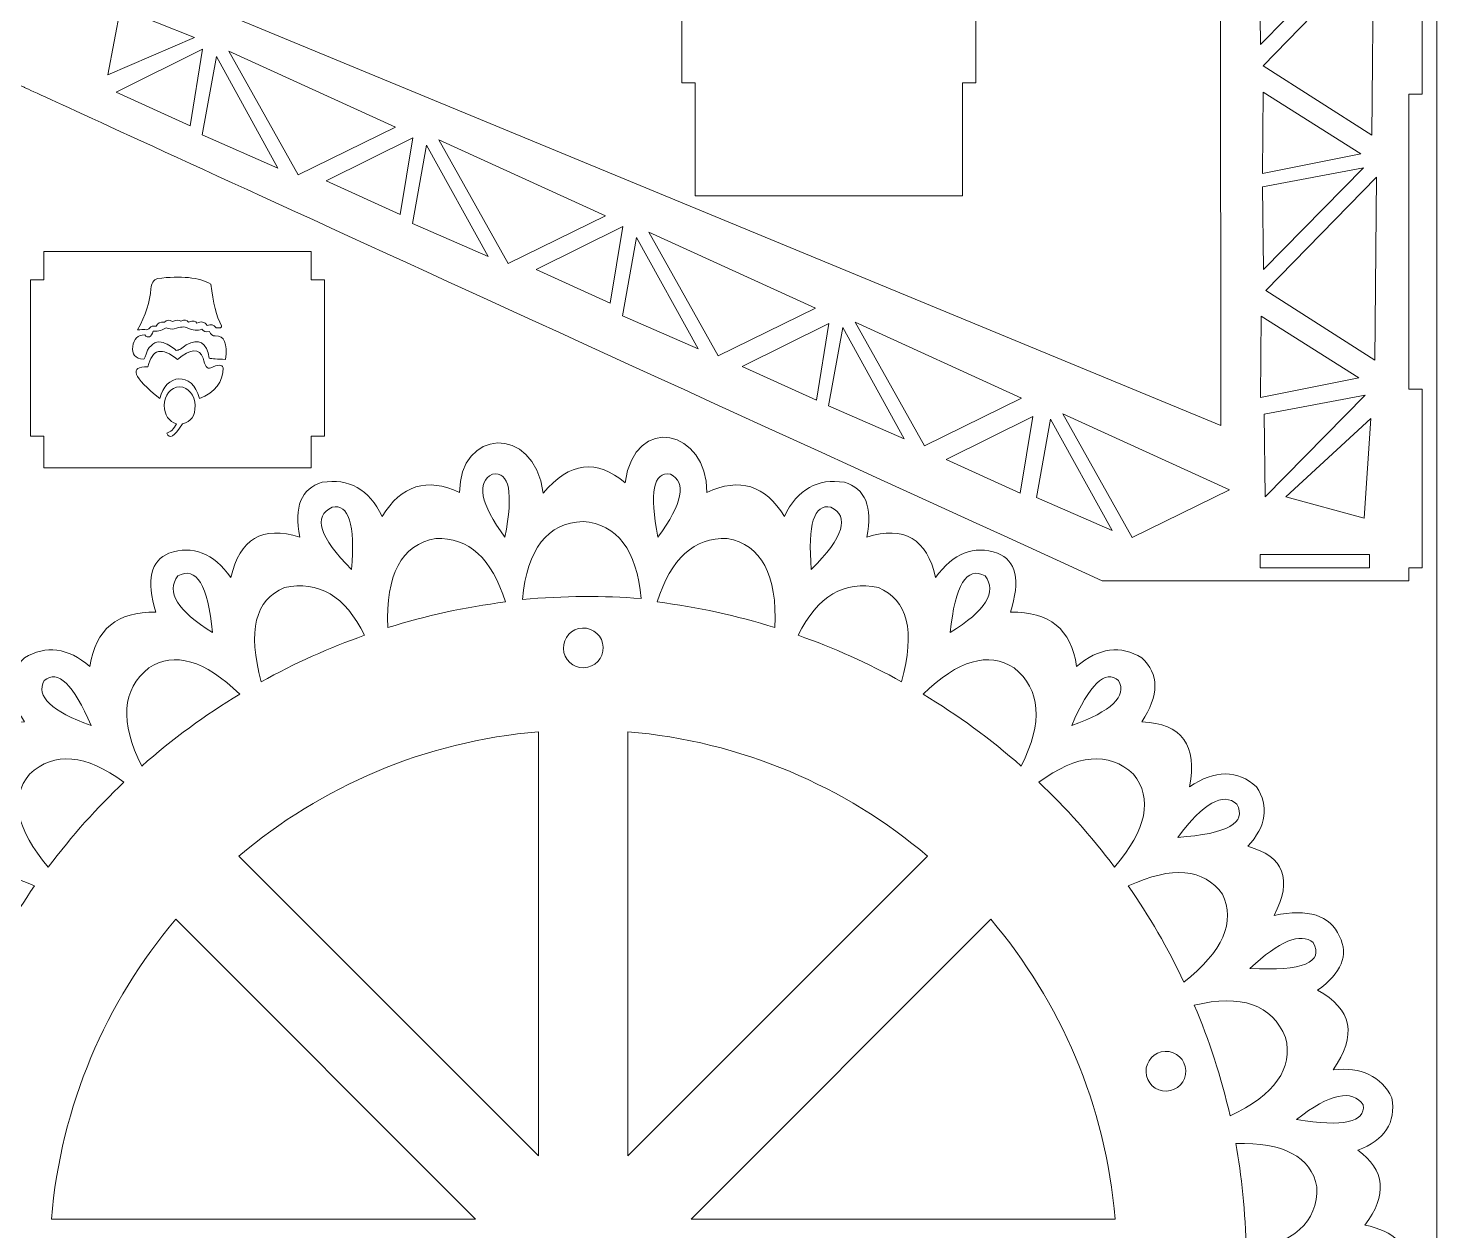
# Model space of a CAD drawing. Header units: centimetres. Extents: x -35 to 33, y -75 to 42.
# Drawn here: x 1.81 to 33.35, y -16.54 to 10.38 of the extents above; entities that cross this region are included whole.
import ezdxf

# ---------------------------------------------------------------- set-up
doc = ezdxf.new("R2010")
doc.units = ezdxf.units.CM
doc.header["$MEASUREMENT"] = 0
doc.layers.add('Capa 1', color=7, linetype='Continuous')

msp = doc.modelspace()

# ---------------------------------------------------------------- linework, layer by layer
at = {"layer": 'Capa 1', "color": 242, "lineweight": 20}
for points, knots in [([(-35.46958, 41.25672), (-35.46958, 41.25672), (33.34861, 41.25672), (33.34861, 41.25672), (33.34861, 41.25672), (33.34861, 41.25672), (33.34861, -36.66365), (33.34861, -36.66365), (33.34861, -36.66365), (33.34861, -36.66365), (-35.46958, -36.66365), (-35.46958, -36.66365), (-35.46958, -36.66365), (-35.46958, -36.66365), (-35.46958, 41.25672), (-35.46958, 41.25672)], [0, 0, 0, 0, 0.2, 0.2, 0.2, 0.2, 0.4, 0.4, 0.4, 0.4, 0.6, 0.6, 0.6, 0.6, 1, 1, 1, 1]), ([(0.38152, 10.93964), (0.42384, 11.75344), (0.78435, 12.26851), (1.51783, 12.68238), (1.51783, 12.68238), (1.51783, 12.68238), (9.50918, 16.33347), (25.85424, 23.80109), (25.85424, 23.80109), (26.98023, 23.7967), (28.10623, 23.7967), (29.23223, 23.80109), (29.23223, 23.80109), (30.39596, 23.7967), (31.55969, 23.7967), (32.72342, 23.80109), (32.72342, 23.80109), (32.72342, 23.80109), (32.72342, 23.51433), (32.72342, 23.51433), (32.72342, 23.51433), (32.72342, 23.51433), (33.0235, 23.51433), (33.0235, 23.51433), (33.0235, 23.51433), (33.0235, 23.51433), (33.0235, 19.51433), (33.0235, 19.51433), (33.0235, 19.51433), (33.0235, 19.51433), (32.72303, 19.51433), (32.72303, 19.51433), (32.72303, 19.51433), (32.72269, 17.36059), (32.72218, 15.14239), (32.72178, 12.90715), (32.72178, 12.90715), (32.72178, 12.90715), (33.02349, 12.90715), (33.02349, 12.90715), (33.02349, 12.90715), (33.02349, 11.57381), (33.02349, 10.24048), (33.02349, 8.90715), (33.02349, 8.90715), (33.02349, 8.90715), (32.7212, 8.90715), (32.7212, 8.90715), (32.7212, 8.90715), (32.72099, 6.67813), (32.72105, 4.46013), (32.7216, 2.29997), (32.7216, 2.29997), (32.7216, 2.29997), (33.0235, 2.29997), (33.0235, 2.29997), (33.0235, 2.29997), (33.0235, 2.29997), (33.0235, -1.70003), (33.0235, -1.70003), (33.0235, -1.70003), (33.0235, -1.70003), (32.72331, -1.70003), (32.72331, -1.70003), (32.72331, -1.70003), (32.72331, -1.70003), (32.72349, -1.98679), (32.72349, -1.98679), (32.72349, -1.98679), (30.42602, -1.98679), (28.15171, -1.98679), (25.85424, -1.98679), (25.85424, -1.98679), (9.88173, 5.31073), (1.72262, 9.05792), (1.72262, 9.05792), (1.72262, 9.05792), (0.746, 9.44176), (0.42356, 10.10531), (0.38152, 10.93964)], [0, 0, 0, 0, 0.04761905, 0.04761905, 0.04761905, 0.04761905, 0.0952381, 0.0952381, 0.0952381, 0.0952381, 0.14285714, 0.14285714, 0.14285714, 0.14285714, 0.19047619, 0.19047619, 0.19047619, 0.19047619, 0.23809524, 0.23809524, 0.23809524, 0.23809524, 0.28571429, 0.28571429, 0.28571429, 0.28571429, 0.33333333, 0.33333333, 0.33333333, 0.33333333, 0.38095238, 0.38095238, 0.38095238, 0.38095238, 0.42857143, 0.42857143, 0.42857143, 0.42857143, 0.47619048, 0.47619048, 0.47619048, 0.47619048, 0.52380952, 0.52380952, 0.52380952, 0.52380952, 0.57142857, 0.57142857, 0.57142857, 0.57142857, 0.61904762, 0.61904762, 0.61904762, 0.61904762, 0.66666667, 0.66666667, 0.66666667, 0.66666667, 0.71428571, 0.71428571, 0.71428571, 0.71428571, 0.76190476, 0.76190476, 0.76190476, 0.76190476, 0.80952381, 0.80952381, 0.80952381, 0.80952381, 0.85714286, 0.85714286, 0.85714286, 0.85714286, 0.9047619, 0.9047619, 0.9047619, 0.9047619, 1, 1, 1, 1]), ([(28.50682, 11.03901), (28.50682, 11.03901), (28.51342, 1.49081), (28.51342, 1.49081), (28.51342, 1.49081), (28.51342, 1.49081), (6.21567, 10.70106), (6.21567, 10.70106), (6.21567, 10.70106), (6.21567, 10.70106), (6.21567, 10.99836), (6.21567, 10.99836), (6.21567, 10.99836), (6.21567, 10.99836), (6.21567, 11.07975), (6.21567, 11.07975), (6.21567, 11.07975), (6.21567, 11.07975), (6.21567, 11.37607), (6.21567, 11.37607), (6.21567, 11.37607), (6.21567, 11.37607), (28.51342, 20.56276), (28.51342, 20.56276), (28.51342, 20.56276), (28.51342, 20.56276), (28.50682, 11.03901), (28.50682, 11.03901)], [0, 0, 0, 0, 0.125, 0.125, 0.125, 0.125, 0.25, 0.25, 0.25, 0.25, 0.375, 0.375, 0.375, 0.375, 0.5, 0.5, 0.5, 0.5, 0.625, 0.625, 0.625, 0.625, 0.75, 0.75, 0.75, 0.75, 1, 1, 1, 1]), ([(16.74251, 9.15715), (16.74251, 9.15715), (16.48593, 9.15715), (16.48593, 9.15715), (16.48593, 9.15715), (16.48593, 9.15715), (16.44251, 9.15715), (16.44251, 9.15715), (16.44251, 9.15715), (16.44251, 9.15715), (16.44251, 12.65715), (16.44251, 12.65715), (16.44251, 12.65715), (16.44251, 12.65715), (16.48593, 12.65715), (16.48593, 12.65715), (16.48593, 12.65715), (16.48593, 12.65715), (16.74251, 12.65715), (16.74251, 12.65715), (16.74251, 12.65715), (16.74251, 12.65715), (16.74251, 15.18216), (16.74251, 15.18216), (16.74251, 15.18216), (16.74251, 15.18216), (22.72935, 15.18216), (22.72935, 15.18216), (22.72935, 15.18216), (22.72935, 15.18216), (22.72935, 12.65715), (22.72935, 12.65715), (22.72935, 12.65715), (22.72935, 12.65715), (22.98593, 12.65715), (22.98593, 12.65715), (22.98593, 12.65715), (22.98593, 12.65715), (23.02935, 12.65715), (23.02935, 12.65715), (23.02935, 12.65715), (23.02935, 12.65715), (23.02935, 9.15715), (23.02935, 9.15715), (23.02935, 9.15715), (23.02935, 9.15715), (22.98593, 9.15715), (22.98593, 9.15715), (22.98593, 9.15715), (22.98593, 9.15715), (22.72935, 9.15715), (22.72935, 9.15715), (22.72935, 9.15715), (22.72935, 9.15715), (22.72935, 6.63215), (22.72935, 6.63215), (22.72935, 6.63215), (22.72935, 6.63215), (16.74251, 6.63215), (16.74251, 6.63215), (16.74251, 6.63215), (16.74251, 6.63215), (16.74251, 9.15715), (16.74251, 9.15715)], [0, 0, 0, 0, 0.05882353, 0.05882353, 0.05882353, 0.05882353, 0.11764706, 0.11764706, 0.11764706, 0.11764706, 0.17647059, 0.17647059, 0.17647059, 0.17647059, 0.23529412, 0.23529412, 0.23529412, 0.23529412, 0.29411765, 0.29411765, 0.29411765, 0.29411765, 0.35294118, 0.35294118, 0.35294118, 0.35294118, 0.41176471, 0.41176471, 0.41176471, 0.41176471, 0.47058824, 0.47058824, 0.47058824, 0.47058824, 0.52941176, 0.52941176, 0.52941176, 0.52941176, 0.58823529, 0.58823529, 0.58823529, 0.58823529, 0.64705882, 0.64705882, 0.64705882, 0.64705882, 0.70588235, 0.70588235, 0.70588235, 0.70588235, 0.76470588, 0.76470588, 0.76470588, 0.76470588, 0.82352941, 0.82352941, 0.82352941, 0.82352941, 0.88235294, 0.88235294, 0.88235294, 0.88235294, 1, 1, 1, 1]), ([(29.37611, 11.86486), (29.37611, 11.86486), (31.64084, 12.28907), (31.64084, 12.28907), (31.64084, 12.28907), (31.64084, 12.28907), (29.40062, 10.01574), (29.40062, 10.01574), (29.40062, 10.01574), (29.40062, 10.01574), (29.37611, 11.86486), (29.37611, 11.86486)], [0, 0, 0, 0, 0.25, 0.25, 0.25, 0.25, 0.5, 0.5, 0.5, 0.5, 1, 1, 1, 1]), ([(29.45719, 9.54203), (29.45719, 9.54203), (31.92828, 12.08447), (31.92828, 12.08447), (31.92828, 12.08447), (31.92828, 12.08447), (31.89717, 7.98532), (31.89717, 7.98532), (31.89717, 7.98532), (31.89717, 7.98532), (29.45719, 9.54203), (29.45719, 9.54203)], [0, 0, 0, 0, 0.25, 0.25, 0.25, 0.25, 0.5, 0.5, 0.5, 0.5, 1, 1, 1, 1]), ([(3.87898, 10.82845), (3.87898, 10.82845), (3.59736, 9.33585), (3.59736, 9.33585), (3.59736, 9.33585), (3.59736, 9.33585), (5.53666, 10.17388), (5.53666, 10.17388), (5.53666, 10.17388), (5.53666, 10.17388), (3.87898, 10.82845), (3.87898, 10.82845)], [0, 0, 0, 0, 0.25, 0.25, 0.25, 0.25, 0.5, 0.5, 0.5, 0.5, 1, 1, 1, 1]), ([(5.43695, 8.19811), (5.43695, 8.19811), (5.71857, 9.91335), (5.71857, 9.91335), (5.71857, 9.91335), (5.71857, 9.91335), (3.77927, 8.95032), (3.77927, 8.95032), (3.77927, 8.95032), (3.77927, 8.95032), (5.43695, 8.19811), (5.43695, 8.19811)], [0, 0, 0, 0, 0.25, 0.25, 0.25, 0.25, 0.5, 0.5, 0.5, 0.5, 1, 1, 1, 1]), ([(7.85469, 7.09757), (7.85469, 7.09757), (6.30255, 9.86481), (6.30255, 9.86481), (6.30255, 9.86481), (6.30255, 9.86481), (10.0329, 8.16525), (10.0329, 8.16525), (10.0329, 8.16525), (10.0329, 8.16525), (7.85469, 7.09757), (7.85469, 7.09757)], [0, 0, 0, 0, 0.25, 0.25, 0.25, 0.25, 0.5, 0.5, 0.5, 0.5, 1, 1, 1, 1]), ([(5.71018, 7.99168), (5.71018, 7.99168), (6.02659, 9.74772), (6.02659, 9.74772), (6.02659, 9.74772), (6.02659, 9.74772), (7.4049, 7.25194), (7.4049, 7.25194), (7.4049, 7.25194), (7.4049, 7.25194), (5.71018, 7.99168), (5.71018, 7.99168)], [0, 0, 0, 0, 0.25, 0.25, 0.25, 0.25, 0.5, 0.5, 0.5, 0.5, 1, 1, 1, 1]), ([(29.44717, 7.13184), (29.44717, 7.13184), (31.64459, 7.57126), (31.64459, 7.57126), (31.64459, 7.57126), (31.64459, 7.57126), (29.45738, 8.95217), (29.45738, 8.95217), (29.45738, 8.95217), (29.45738, 8.95217), (29.44717, 7.13184), (29.44717, 7.13184)], [0, 0, 0, 0, 0.25, 0.25, 0.25, 0.25, 0.5, 0.5, 0.5, 0.5, 1, 1, 1, 1]), ([(10.1406, 6.21406), (10.1406, 6.21406), (10.42222, 7.9293), (10.42222, 7.9293), (10.42222, 7.9293), (10.42222, 7.9293), (8.48292, 6.96627), (8.48292, 6.96627), (8.48292, 6.96627), (8.48292, 6.96627), (10.1406, 6.21406), (10.1406, 6.21406)], [0, 0, 0, 0, 0.25, 0.25, 0.25, 0.25, 0.5, 0.5, 0.5, 0.5, 1, 1, 1, 1]), ([(10.41383, 6.00763), (10.41383, 6.00763), (10.73024, 7.76367), (10.73024, 7.76367), (10.73024, 7.76367), (10.73024, 7.76367), (12.10855, 5.26789), (12.10855, 5.26789), (12.10855, 5.26789), (12.10855, 5.26789), (10.41383, 6.00763), (10.41383, 6.00763)], [0, 0, 0, 0, 0.25, 0.25, 0.25, 0.25, 0.5, 0.5, 0.5, 0.5, 1, 1, 1, 1]), ([(12.55834, 5.11352), (12.55834, 5.11352), (11.0062, 7.88076), (11.0062, 7.88076), (11.0062, 7.88076), (11.0062, 7.88076), (14.73655, 6.1812), (14.73655, 6.1812), (14.73655, 6.1812), (14.73655, 6.1812), (12.55834, 5.11352), (12.55834, 5.11352)], [0, 0, 0, 0, 0.25, 0.25, 0.25, 0.25, 0.5, 0.5, 0.5, 0.5, 1, 1, 1, 1]), ([(29.44257, 6.8308), (29.44257, 6.8308), (31.7073, 7.25502), (31.7073, 7.25502), (31.7073, 7.25502), (31.7073, 7.25502), (29.46707, 4.98168), (29.46707, 4.98168), (29.46707, 4.98168), (29.46707, 4.98168), (29.44257, 6.8308), (29.44257, 6.8308)], [0, 0, 0, 0, 0.25, 0.25, 0.25, 0.25, 0.5, 0.5, 0.5, 0.5, 1, 1, 1, 1]), ([(29.52365, 4.50797), (29.52365, 4.50797), (31.99474, 7.05041), (31.99474, 7.05041), (31.99474, 7.05041), (31.99474, 7.05041), (31.96362, 2.95126), (31.96362, 2.95126), (31.96362, 2.95126), (31.96362, 2.95126), (29.52365, 4.50797), (29.52365, 4.50797)], [0, 0, 0, 0, 0.25, 0.25, 0.25, 0.25, 0.5, 0.5, 0.5, 0.5, 1, 1, 1, 1]), ([(14.84425, 4.23001), (14.84425, 4.23001), (15.12587, 5.94525), (15.12587, 5.94525), (15.12587, 5.94525), (15.12587, 5.94525), (13.18657, 4.98222), (13.18657, 4.98222), (13.18657, 4.98222), (13.18657, 4.98222), (14.84425, 4.23001), (14.84425, 4.23001)], [0, 0, 0, 0, 0.25, 0.25, 0.25, 0.25, 0.5, 0.5, 0.5, 0.5, 1, 1, 1, 1]), ([(15.11748, 3.94358), (15.11748, 3.94358), (15.43389, 5.69962), (15.43389, 5.69962), (15.43389, 5.69962), (15.43389, 5.69962), (16.8122, 3.20384), (16.8122, 3.20384), (16.8122, 3.20384), (16.8122, 3.20384), (15.11748, 3.94358), (15.11748, 3.94358)], [0, 0, 0, 0, 0.25, 0.25, 0.25, 0.25, 0.5, 0.5, 0.5, 0.5, 1, 1, 1, 1]), ([(17.26199, 3.04947), (17.26199, 3.04947), (15.70985, 5.81671), (15.70985, 5.81671), (15.70985, 5.81671), (15.70985, 5.81671), (19.4402, 4.11715), (19.4402, 4.11715), (19.4402, 4.11715), (19.4402, 4.11715), (17.26199, 3.04947), (17.26199, 3.04947)], [0, 0, 0, 0, 0.25, 0.25, 0.25, 0.25, 0.5, 0.5, 0.5, 0.5, 1, 1, 1, 1]), ([(8.14907, 4.75179), (8.14907, 4.75179), (8.40565, 4.75179), (8.40565, 4.75179), (8.40565, 4.75179), (8.40565, 4.75179), (8.44907, 4.75179), (8.44907, 4.75179), (8.44907, 4.75179), (8.44907, 4.75179), (8.44907, 1.25179), (8.44907, 1.25179), (8.44907, 1.25179), (8.44907, 1.25179), (8.40565, 1.25179), (8.40565, 1.25179), (8.40565, 1.25179), (8.40565, 1.25179), (8.14907, 1.25179), (8.14907, 1.25179), (8.14907, 1.25179), (8.14907, 1.25179), (8.14907, 0.54296), (8.14907, 0.54296), (8.14907, 0.54296), (8.14907, 0.54296), (2.16223, 0.54296), (2.16223, 0.54296), (2.16223, 0.54296), (2.16223, 0.54296), (2.16223, 1.25179), (2.16223, 1.25179), (2.16223, 1.25179), (2.16223, 1.25179), (1.90565, 1.25179), (1.90565, 1.25179), (1.90565, 1.25179), (1.90565, 1.25179), (1.86223, 1.25179), (1.86223, 1.25179), (1.86223, 1.25179), (1.86223, 1.25179), (1.86223, 4.75179), (1.86223, 4.75179), (1.86223, 4.75179), (1.86223, 4.75179), (1.90565, 4.75179), (1.90565, 4.75179), (1.90565, 4.75179), (1.90565, 4.75179), (2.16223, 4.75179), (2.16223, 4.75179), (2.16223, 4.75179), (2.16223, 4.75179), (2.16223, 5.38484), (2.16223, 5.38484), (2.16223, 5.38484), (2.16223, 5.38484), (8.14907, 5.38484), (8.14907, 5.38484), (8.14907, 5.38484), (8.14907, 5.38484), (8.14907, 4.75179), (8.14907, 4.75179)], [0, 0, 0, 0, 0.05882353, 0.05882353, 0.05882353, 0.05882353, 0.11764706, 0.11764706, 0.11764706, 0.11764706, 0.17647059, 0.17647059, 0.17647059, 0.17647059, 0.23529412, 0.23529412, 0.23529412, 0.23529412, 0.29411765, 0.29411765, 0.29411765, 0.29411765, 0.35294118, 0.35294118, 0.35294118, 0.35294118, 0.41176471, 0.41176471, 0.41176471, 0.41176471, 0.47058824, 0.47058824, 0.47058824, 0.47058824, 0.52941176, 0.52941176, 0.52941176, 0.52941176, 0.58823529, 0.58823529, 0.58823529, 0.58823529, 0.64705882, 0.64705882, 0.64705882, 0.64705882, 0.70588235, 0.70588235, 0.70588235, 0.70588235, 0.76470588, 0.76470588, 0.76470588, 0.76470588, 0.82352941, 0.82352941, 0.82352941, 0.82352941, 0.88235294, 0.88235294, 0.88235294, 0.88235294, 1, 1, 1, 1]), ([(6.02263, 3.67493), (6.10841, 3.66291), (6.14825, 3.67862), (6.14214, 3.72206), (6.14214, 3.72206), (6.02545, 3.92649), (5.94626, 4.23738), (5.90454, 4.65472), (5.90454, 4.65472), (5.63609, 4.80513), (5.23631, 4.84592), (4.70521, 4.77709), (4.70521, 4.77709), (4.6176, 4.74607), (4.56952, 4.67), (4.56094, 4.54889), (4.56094, 4.54889), (4.54025, 4.26203), (4.44031, 3.95445), (4.26111, 3.62615), (4.26111, 3.62615), (4.3308, 3.63519), (4.38454, 3.6385), (4.42235, 3.63607), (4.42235, 3.63607), (4.46437, 3.62604), (4.5042, 3.64064), (4.54186, 3.67989), (4.54186, 3.67989), (4.56016, 3.70802), (4.60589, 3.71959), (4.67905, 3.71462), (4.67905, 3.71462), (4.70765, 3.78463), (4.76893, 3.81384), (4.8629, 3.80226), (4.8629, 3.80226), (4.91171, 3.85039), (4.97112, 3.8559), (5.0411, 3.8188), (5.0411, 3.8188), (5.13967, 3.85096), (5.20189, 3.85317), (5.22777, 3.82542), (5.22777, 3.82542), (5.31241, 3.85922), (5.37088, 3.85095), (5.40315, 3.80061), (5.40315, 3.80061), (5.50662, 3.83774), (5.5679, 3.82948), (5.58702, 3.77581), (5.58702, 3.77581), (5.68327, 3.83146), (5.76153, 3.81437), (5.82179, 3.72454), (5.82179, 3.72454), (5.90038, 3.76132), (5.96733, 3.74479), (6.02263, 3.67493)], [0, 0, 0, 0, 0.0625, 0.0625, 0.0625, 0.0625, 0.125, 0.125, 0.125, 0.125, 0.1875, 0.1875, 0.1875, 0.1875, 0.25, 0.25, 0.25, 0.25, 0.3125, 0.3125, 0.3125, 0.3125, 0.375, 0.375, 0.375, 0.375, 0.4375, 0.4375, 0.4375, 0.4375, 0.5, 0.5, 0.5, 0.5, 0.5625, 0.5625, 0.5625, 0.5625, 0.625, 0.625, 0.625, 0.625, 0.6875, 0.6875, 0.6875, 0.6875, 0.75, 0.75, 0.75, 0.75, 0.8125, 0.8125, 0.8125, 0.8125, 0.875, 0.875, 0.875, 0.875, 1, 1, 1, 1]), ([(21.87564, 1.03542), (21.87564, 1.03542), (20.3235, 3.80266), (20.3235, 3.80266), (20.3235, 3.80266), (20.3235, 3.80266), (24.05385, 2.1031), (24.05385, 2.1031), (24.05385, 2.1031), (24.05385, 2.1031), (21.87564, 1.03542), (21.87564, 1.03542)], [0, 0, 0, 0, 0.25, 0.25, 0.25, 0.25, 0.5, 0.5, 0.5, 0.5, 1, 1, 1, 1]), ([(29.40334, 2.11503), (29.40334, 2.11503), (31.60076, 2.55446), (31.60076, 2.55446), (31.60076, 2.55446), (31.60076, 2.55446), (29.41354, 3.93536), (29.41354, 3.93536), (29.41354, 3.93536), (29.41354, 3.93536), (29.40334, 2.11503), (29.40334, 2.11503)], [0, 0, 0, 0, 0.25, 0.25, 0.25, 0.25, 0.5, 0.5, 0.5, 0.5, 1, 1, 1, 1]), ([(5.8628, 2.99367), (5.92479, 2.98228), (6.0469, 2.97345), (6.22913, 2.96717), (6.22913, 2.96717), (6.27995, 3.32593), (6.20406, 3.50232), (6.00143, 3.49635), (6.00143, 3.49635), (5.94591, 3.48851), (5.9016, 3.51993), (5.86848, 3.59061), (5.86848, 3.59061), (5.78628, 3.57455), (5.7297, 3.59219), (5.69876, 3.64352), (5.69876, 3.64352), (5.6091, 3.60328), (5.50067, 3.61431), (5.37347, 3.6766), (5.37347, 3.6766), (5.31989, 3.70438), (5.22136, 3.69721), (5.07787, 3.6551), (5.07787, 3.6551), (5.0164, 3.6389), (4.95888, 3.64607), (4.90532, 3.6766), (4.90532, 3.6766), (4.82741, 3.62433), (4.72982, 3.59787), (4.61256, 3.59722), (4.61256, 3.59722), (4.56146, 3.46234), (4.49782, 3.43533), (4.42163, 3.5162), (4.42163, 3.5162), (4.26545, 3.51856), (4.17588, 3.43146), (4.15291, 3.25492), (4.15291, 3.25492), (4.12817, 3.08402), (4.20738, 2.98921), (4.39051, 2.97049), (4.39051, 2.97049), (4.41296, 2.97106), (4.44454, 3.03996), (4.48528, 3.1772), (4.48528, 3.1772), (4.58455, 3.3324), (4.70193, 3.38808), (4.83744, 3.34422), (4.83744, 3.34422), (4.95407, 3.29893), (5.05025, 3.24106), (5.12595, 3.17059), (5.12595, 3.17059), (5.17842, 3.16963), (5.25196, 3.20987), (5.34658, 3.29131), (5.34658, 3.29131), (5.64052, 3.45108), (5.81259, 3.35186), (5.8628, 2.99367)], [0, 0, 0, 0, 0.05882353, 0.05882353, 0.05882353, 0.05882353, 0.11764706, 0.11764706, 0.11764706, 0.11764706, 0.17647059, 0.17647059, 0.17647059, 0.17647059, 0.23529412, 0.23529412, 0.23529412, 0.23529412, 0.29411765, 0.29411765, 0.29411765, 0.29411765, 0.35294118, 0.35294118, 0.35294118, 0.35294118, 0.41176471, 0.41176471, 0.41176471, 0.41176471, 0.47058824, 0.47058824, 0.47058824, 0.47058824, 0.52941176, 0.52941176, 0.52941176, 0.52941176, 0.58823529, 0.58823529, 0.58823529, 0.58823529, 0.64705882, 0.64705882, 0.64705882, 0.64705882, 0.70588235, 0.70588235, 0.70588235, 0.70588235, 0.76470588, 0.76470588, 0.76470588, 0.76470588, 0.82352941, 0.82352941, 0.82352941, 0.82352941, 0.88235294, 0.88235294, 0.88235294, 0.88235294, 1, 1, 1, 1]), ([(19.4579, 2.05596), (19.4579, 2.05596), (19.73952, 3.7712), (19.73952, 3.7712), (19.73952, 3.7712), (19.73952, 3.7712), (17.80022, 2.80817), (17.80022, 2.80817), (17.80022, 2.80817), (17.80022, 2.80817), (19.4579, 2.05596), (19.4579, 2.05596)], [0, 0, 0, 0, 0.25, 0.25, 0.25, 0.25, 0.5, 0.5, 0.5, 0.5, 1, 1, 1, 1]), ([(19.73113, 1.92953), (19.73113, 1.92953), (20.04754, 3.68557), (20.04754, 3.68557), (20.04754, 3.68557), (20.04754, 3.68557), (21.42585, 1.18979), (21.42585, 1.18979), (21.42585, 1.18979), (21.42585, 1.18979), (19.73113, 1.92953), (19.73113, 1.92953)], [0, 0, 0, 0, 0.25, 0.25, 0.25, 0.25, 0.5, 0.5, 0.5, 0.5, 1, 1, 1, 1]), ([(5.64783, 2.09242), (5.99678, 2.22855), (6.1731, 2.45786), (6.17678, 2.78034), (6.17678, 2.78034), (6.15727, 2.85738), (6.0644, 2.85572), (5.89816, 2.77538), (5.89816, 2.77538), (5.82289, 2.74763), (5.76727, 2.81984), (5.73127, 2.99201), (5.73127, 2.99201), (5.6433, 3.2266), (5.45142, 3.21723), (5.15565, 2.9639), (5.15565, 2.9639), (4.80625, 3.25474), (4.58562, 3.20072), (4.49375, 2.80184), (4.49375, 2.80184), (4.06488, 2.81253), (4.1535, 2.57495), (4.75962, 2.08909), (4.75962, 2.08909), (4.87323, 2.64463), (5.49116, 2.71481), (5.64783, 2.09242)], [0, 0, 0, 0, 0.125, 0.125, 0.125, 0.125, 0.25, 0.25, 0.25, 0.25, 0.375, 0.375, 0.375, 0.375, 0.5, 0.5, 0.5, 0.5, 0.625, 0.625, 0.625, 0.625, 0.75, 0.75, 0.75, 0.75, 1, 1, 1, 1]), ([(5.13258, 1.52552), (4.97459, 1.56467), (4.8558, 1.73289), (4.8558, 1.93447), (4.8558, 1.93447), (4.8558, 2.16507), (5.01126, 2.35202), (5.20301, 2.35202), (5.20301, 2.35202), (5.39477, 2.35202), (5.55023, 2.16507), (5.55023, 1.93447), (5.55023, 1.93447), (5.55267, 1.70486), (5.45827, 1.56804), (5.26702, 1.524), (5.26702, 1.524), (5.08684, 1.23625), (4.96909, 1.16774), (4.91378, 1.31849), (4.91378, 1.31849), (4.99904, 1.34123), (5.07196, 1.41024), (5.13255, 1.52552)], [0, 0, 0, 0, 0.14285714, 0.14285714, 0.14285714, 0.14285714, 0.28571429, 0.28571429, 0.28571429, 0.28571429, 0.42857143, 0.42857143, 0.42857143, 0.42857143, 0.57142857, 0.57142857, 0.57142857, 0.57142857, 0.71428571, 0.71428571, 0.71428571, 0.71428571, 1, 1, 1, 1]), ([(29.48271, 1.74394), (29.48271, 1.74394), (31.74744, 2.16816), (31.74744, 2.16816), (31.74744, 2.16816), (31.74744, 2.16816), (29.50721, -0.10517), (29.50721, -0.10517), (29.50721, -0.10517), (29.50721, -0.10517), (29.48271, 1.74394), (29.48271, 1.74394)], [0, 0, 0, 0, 0.25, 0.25, 0.25, 0.25, 0.5, 0.5, 0.5, 0.5, 1, 1, 1, 1]), ([(24.02155, -0.02809), (24.02155, -0.02809), (24.30317, 1.68715), (24.30317, 1.68715), (24.30317, 1.68715), (24.30317, 1.68715), (22.36387, 0.72412), (22.36387, 0.72412), (22.36387, 0.72412), (22.36387, 0.72412), (24.02155, -0.02809), (24.02155, -0.02809)], [0, 0, 0, 0, 0.25, 0.25, 0.25, 0.25, 0.5, 0.5, 0.5, 0.5, 1, 1, 1, 1]), ([(24.38478, -0.12452), (24.38478, -0.12452), (24.70119, 1.63152), (24.70119, 1.63152), (24.70119, 1.63152), (24.70119, 1.63152), (26.0795, -0.86426), (26.0795, -0.86426), (26.0795, -0.86426), (26.0795, -0.86426), (24.38478, -0.12452), (24.38478, -0.12452)], [0, 0, 0, 0, 0.25, 0.25, 0.25, 0.25, 0.5, 0.5, 0.5, 0.5, 1, 1, 1, 1]), ([(26.52929, -1.01863), (26.52929, -1.01863), (24.97715, 1.74861), (24.97715, 1.74861), (24.97715, 1.74861), (24.97715, 1.74861), (28.7075, 0.04905), (28.7075, 0.04905), (28.7075, 0.04905), (28.7075, 0.04905), (26.52929, -1.01863), (26.52929, -1.01863)], [0, 0, 0, 0, 0.25, 0.25, 0.25, 0.25, 0.5, 0.5, 0.5, 0.5, 1, 1, 1, 1]), ([(31.72511, -0.58875), (31.72511, -0.58875), (31.86939, 1.64753), (31.86939, 1.64753), (31.86939, 1.64753), (31.86939, 1.64753), (29.96945, -0.10776), (29.96945, -0.10776), (29.96945, -0.10776), (29.96945, -0.10776), (31.72511, -0.58875), (31.72511, -0.58875)], [0, 0, 0, 0, 0.25, 0.25, 0.25, 0.25, 0.5, 0.5, 0.5, 0.5, 1, 1, 1, 1]), ([(29.39005, -1.70003), (29.39005, -1.70003), (29.39005, -1.40003), (29.39005, -1.40003), (29.39005, -1.40003), (29.39005, -1.40003), (31.84005, -1.40003), (31.84005, -1.40003), (31.84005, -1.40003), (31.84005, -1.40003), (31.84005, -1.70003), (31.84005, -1.70003), (31.84005, -1.70003), (31.84005, -1.70003), (29.39005, -1.70003), (29.39005, -1.70003)], [0, 0, 0, 0, 0.2, 0.2, 0.2, 0.2, 0.4, 0.4, 0.4, 0.4, 0.6, 0.6, 0.6, 0.6, 1, 1, 1, 1])]:
    msp.add_open_spline(points, degree=3, knots=knots, dxfattribs=at)
at = {"layer": 'Capa 1', "color": 142, "lineweight": 20}
for points, knots in [([(20.08452, 0.21612), (20.55506, 0.07821), (20.72196, -0.33024), (20.58517, -1.0092), (20.58517, -1.0092), (21.42522, -0.75043), (21.93912, -1.05147), (22.12687, -1.91231), (22.12687, -1.91231), (22.52185, -1.36435), (22.98452, -1.18372), (23.51485, -1.37046), (23.51485, -1.37046), (23.92923, -1.53435), (24.02672, -1.97533), (23.80733, -2.6934), (23.80733, -2.6934), (24.67173, -2.67), (25.16413, -3.07355), (25.28451, -3.90409), (25.28451, -3.90409), (25.78263, -3.4845), (26.27005, -3.42104), (26.74681, -3.71368), (26.74681, -3.71368), (27.13353, -4.07329), (27.13353, -4.55008), (26.74681, -5.144), (26.74681, -5.144), (27.63937, -5.18467), (27.99462, -5.66957), (27.8126, -6.59875), (27.8126, -6.59875), (28.38652, -6.21352), (28.88611, -6.21352), (29.31142, -6.59875), (29.31142, -6.59875), (29.59964, -7.03317), (29.5346, -7.47741), (29.11628, -7.93148), (29.11628, -7.93148), (29.93023, -8.15637), (30.12686, -8.67219), (29.70615, -9.47898), (29.70615, -9.47898), (30.47038, -9.31826), (30.95784, -9.47448), (31.16849, -9.94762), (31.16849, -9.94762), (31.38089, -10.36669), (31.21731, -10.76861), (30.67774, -11.15338), (30.67774, -11.15338), (31.45399, -11.57222), (31.56965, -12.16614), (31.02472, -12.9352), (31.02472, -12.9352), (31.65819, -12.8647), (32.09772, -13.07299), (32.34331, -13.56005), (32.34331, -13.56005), (32.43564, -14.12025), (32.18116, -14.51077), (31.57994, -14.73166), (31.57994, -14.73166), (32.19276, -15.17692), (32.24563, -15.73668), (31.73858, -16.41095), (31.73858, -16.41095), (32.3913, -16.54362), (32.72508, -16.87232), (32.7399, -17.39704), (32.7399, -17.39704), (32.71212, -17.91995), (32.34531, -18.20635), (31.63944, -18.25624), (31.63944, -18.25624), (32.14649, -18.93049), (32.09361, -19.49026), (31.48079, -19.93553), (31.48079, -19.93553), (32.08203, -20.15641), (32.33649, -20.54693), (32.24416, -21.10713), (32.24416, -21.10713), (31.99857, -21.5942), (31.55906, -21.80248), (30.92557, -21.73199), (30.92557, -21.73199), (31.47051, -22.50105), (31.35485, -23.09498), (30.57859, -23.51381), (30.57859, -23.51381), (31.11817, -23.89857), (31.28175, -24.3005), (31.06935, -24.71958), (31.06935, -24.71958), (30.85869, -25.19271), (30.37123, -25.34892), (29.60699, -25.18822), (29.60699, -25.18822), (30.02771, -25.99499), (29.83109, -26.51082), (29.01714, -26.73571), (29.01714, -26.73571), (29.43544, -27.18977), (29.50048, -27.63402), (29.21226, -28.06844), (29.21226, -28.06844), (28.78696, -28.45367), (28.28737, -28.45367), (27.71345, -28.06844), (27.71345, -28.06844), (27.89548, -28.99761), (27.54023, -29.48252), (26.64766, -29.52318), (26.64766, -29.52318), (27.03438, -30.11712), (27.03438, -30.5939), (26.64766, -30.95351), (26.64766, -30.95351), (26.17091, -31.24615), (25.68348, -31.18269), (25.18536, -30.76311), (25.18536, -30.76311), (25.06498, -31.59364), (24.57258, -31.99718), (23.70818, -31.97379), (23.70818, -31.97379), (23.92758, -32.69186), (23.83009, -33.13284), (23.41571, -33.29672), (23.41571, -33.29672), (22.88538, -33.48347), (22.42271, -33.30284), (22.02771, -32.75487), (22.02771, -32.75487), (21.83997, -33.61571), (21.32608, -33.91675), (20.48603, -33.65798), (20.48603, -33.65798), (20.62281, -34.33694), (20.45592, -34.74538), (19.98536, -34.88331), (19.98536, -34.88331), (19.38832, -34.982), (18.94055, -34.72816), (18.64204, -34.12175), (18.64204, -34.12175), (18.21676, -34.81965), (17.63929, -34.99786), (16.90964, -34.65635), (16.90964, -34.65635), (16.9204, -36.05432), (15.65884, -36.11413), (15.11767, -34.99362), (15.11767, -34.99362), (14.49568, -35.51659), (14.02398, -35.33248), (13.44392, -34.64171), (13.44392, -34.64171), (13.22, -36.22109), (11.5594, -36.05432), (11.57016, -34.65635), (11.57016, -34.65635), (10.84051, -34.99786), (10.26304, -34.81965), (9.83776, -34.12175), (9.83776, -34.12175), (9.53925, -34.72816), (9.09148, -34.982), (8.49444, -34.88331), (8.49444, -34.88331), (8.02388, -34.74538), (7.85699, -34.33694), (7.99377, -33.65798), (7.99377, -33.65798), (7.15372, -33.91675), (6.63983, -33.61571), (6.45209, -32.75487), (6.45209, -32.75487), (6.05709, -33.30284), (5.59442, -33.48347), (5.06409, -33.29672), (5.06409, -33.29672), (4.64971, -33.13284), (4.55222, -32.69186), (4.77162, -31.97379), (4.77162, -31.97379), (3.90722, -31.99718), (3.41482, -31.59364), (3.29444, -30.76311), (3.29444, -30.76311), (2.79632, -31.18269), (2.30889, -31.24615), (1.83214, -30.95351), (1.83214, -30.95351), (1.44542, -30.5939), (1.44542, -30.11712), (1.83214, -29.52318), (1.83214, -29.52318), (0.93957, -29.48252), (0.58432, -28.99761), (0.76635, -28.06844), (0.76635, -28.06844), (0.19243, -28.45367), (-0.30716, -28.45367), (-0.73246, -28.06844), (-0.73246, -28.06844), (-1.02068, -27.63402), (-0.95564, -27.18977), (-0.53734, -26.73571), (-0.53734, -26.73571), (-1.35129, -26.51082), (-1.54791, -25.99499), (-1.12719, -25.18822), (-1.12719, -25.18822), (-1.89143, -25.34892), (-2.37889, -25.19271), (-2.58955, -24.71958), (-2.58955, -24.71958), (-2.80195, -24.3005), (-2.63837, -23.89857), (-2.09879, -23.51381), (-2.09879, -23.51381), (-2.87505, -23.09498), (-2.99071, -22.50105), (-2.44577, -21.73199), (-2.44577, -21.73199), (-3.07926, -21.80248), (-3.51877, -21.5942), (-3.76436, -21.10713), (-3.76436, -21.10713), (-3.85669, -20.54693), (-3.60223, -20.15641), (-3.00099, -19.93553), (-3.00099, -19.93553), (-3.61381, -19.49026), (-3.66669, -18.93049), (-3.15964, -18.25624), (-3.15964, -18.25624), (-3.86551, -18.20635), (-4.23232, -17.91995), (-4.2601, -17.39704), (-4.2601, -17.39704), (-4.24528, -16.87232), (-3.9115, -16.54362), (-3.25878, -16.41095), (-3.25878, -16.41095), (-3.76583, -15.73668), (-3.71296, -15.17692), (-3.10014, -14.73166), (-3.10014, -14.73166), (-3.70136, -14.51077), (-3.95584, -14.12025), (-3.86351, -13.56005), (-3.86351, -13.56005), (-3.61792, -13.07299), (-3.17839, -12.8647), (-2.54492, -12.9352), (-2.54492, -12.9352), (-3.08985, -12.16614), (-2.97419, -11.57222), (-2.19794, -11.15338), (-2.19794, -11.15338), (-2.73751, -10.76861), (-2.90109, -10.36669), (-2.68869, -9.94762), (-2.68869, -9.94762), (-2.47804, -9.47448), (-1.99058, -9.31826), (-1.22635, -9.47898), (-1.22635, -9.47898), (-1.64706, -8.67219), (-1.45043, -8.15637), (-0.63648, -7.93148), (-0.63648, -7.93148), (-1.0548, -7.47741), (-1.11984, -7.03317), (-0.83162, -6.59875), (-0.83162, -6.59875), (-0.40631, -6.21352), (0.09328, -6.21352), (0.6672, -6.59875), (0.6672, -6.59875), (0.48518, -5.66957), (0.84043, -5.18467), (1.73299, -5.144), (1.73299, -5.144), (1.34627, -4.55008), (1.34627, -4.07329), (1.73299, -3.71368), (1.73299, -3.71368), (2.20975, -3.42104), (2.69717, -3.4845), (3.19529, -3.90409), (3.19529, -3.90409), (3.31567, -3.07355), (3.80807, -2.67), (4.67247, -2.6934), (4.67247, -2.6934), (4.45308, -1.97533), (4.55057, -1.53435), (4.96495, -1.37046), (4.96495, -1.37046), (5.49528, -1.18372), (5.95795, -1.36435), (6.35293, -1.91231), (6.35293, -1.91231), (6.54068, -1.05147), (7.05458, -0.75043), (7.89463, -1.0092), (7.89463, -1.0092), (7.75784, -0.33024), (7.92474, 0.07821), (8.39528, 0.21612), (8.39528, 0.21612), (8.99234, 0.31481), (9.44012, 0.06096), (9.73863, -0.54543), (9.73863, -0.54543), (10.16389, 0.15248), (10.74136, 0.33067), (11.47101, -0.01085), (11.47101, -0.01085), (11.46025, 1.38714), (13.12086, 1.55391), (13.34478, -0.02548), (13.34478, -0.02548), (13.93293, 0.67492), (14.54264, 0.75141), (15.17393, 0.20395), (15.17393, 0.20395), (15.39786, 1.78334), (17.01955, 1.38714), (17.00879, -0.01085), (17.00879, -0.01085), (17.73844, 0.33067), (18.31591, 0.15248), (18.74117, -0.54543), (18.74117, -0.54543), (19.03968, 0.06096), (19.48746, 0.31481), (20.08452, 0.21612)], [0, 0, 0, 0, 0.01149425, 0.01149425, 0.01149425, 0.01149425, 0.02298851, 0.02298851, 0.02298851, 0.02298851, 0.03448276, 0.03448276, 0.03448276, 0.03448276, 0.04597701, 0.04597701, 0.04597701, 0.04597701, 0.05747126, 0.05747126, 0.05747126, 0.05747126, 0.06896552, 0.06896552, 0.06896552, 0.06896552, 0.08045977, 0.08045977, 0.08045977, 0.08045977, 0.09195402, 0.09195402, 0.09195402, 0.09195402, 0.10344828, 0.10344828, 0.10344828, 0.10344828, 0.11494253, 0.11494253, 0.11494253, 0.11494253, 0.12643678, 0.12643678, 0.12643678, 0.12643678, 0.13793103, 0.13793103, 0.13793103, 0.13793103, 0.14942529, 0.14942529, 0.14942529, 0.14942529, 0.16091954, 0.16091954, 0.16091954, 0.16091954, 0.17241379, 0.17241379, 0.17241379, 0.17241379, 0.18390805, 0.18390805, 0.18390805, 0.18390805, 0.1954023, 0.1954023, 0.1954023, 0.1954023, 0.20689655, 0.20689655, 0.20689655, 0.20689655, 0.2183908, 0.2183908, 0.2183908, 0.2183908, 0.22988506, 0.22988506, 0.22988506, 0.22988506, 0.24137931, 0.24137931, 0.24137931, 0.24137931, 0.25287356, 0.25287356, 0.25287356, 0.25287356, 0.26436782, 0.26436782, 0.26436782, 0.26436782, 0.27586207, 0.27586207, 0.27586207, 0.27586207, 0.28735632, 0.28735632, 0.28735632, 0.28735632, 0.29885057, 0.29885057, 0.29885057, 0.29885057, 0.31034483, 0.31034483, 0.31034483, 0.31034483, 0.32183908, 0.32183908, 0.32183908, 0.32183908, 0.33333333, 0.33333333, 0.33333333, 0.33333333, 0.34482759, 0.34482759, 0.34482759, 0.34482759, 0.35632184, 0.35632184, 0.35632184, 0.35632184, 0.36781609, 0.36781609, 0.36781609, 0.36781609, 0.37931034, 0.37931034, 0.37931034, 0.37931034, 0.3908046, 0.3908046, 0.3908046, 0.3908046, 0.40229885, 0.40229885, 0.40229885, 0.40229885, 0.4137931, 0.4137931, 0.4137931, 0.4137931, 0.42528736, 0.42528736, 0.42528736, 0.42528736, 0.43678161, 0.43678161, 0.43678161, 0.43678161, 0.44827586, 0.44827586, 0.44827586, 0.44827586, 0.45977011, 0.45977011, 0.45977011, 0.45977011, 0.47126437, 0.47126437, 0.47126437, 0.47126437, 0.48275862, 0.48275862, 0.48275862, 0.48275862, 0.49425287, 0.49425287, 0.49425287, 0.49425287, 0.50574713, 0.50574713, 0.50574713, 0.50574713, 0.51724138, 0.51724138, 0.51724138, 0.51724138, 0.52873563, 0.52873563, 0.52873563, 0.52873563, 0.54022989, 0.54022989, 0.54022989, 0.54022989, 0.55172414, 0.55172414, 0.55172414, 0.55172414, 0.56321839, 0.56321839, 0.56321839, 0.56321839, 0.57471264, 0.57471264, 0.57471264, 0.57471264, 0.5862069, 0.5862069, 0.5862069, 0.5862069, 0.59770115, 0.59770115, 0.59770115, 0.59770115, 0.6091954, 0.6091954, 0.6091954, 0.6091954, 0.62068966, 0.62068966, 0.62068966, 0.62068966, 0.63218391, 0.63218391, 0.63218391, 0.63218391, 0.64367816, 0.64367816, 0.64367816, 0.64367816, 0.65517241, 0.65517241, 0.65517241, 0.65517241, 0.66666667, 0.66666667, 0.66666667, 0.66666667, 0.67816092, 0.67816092, 0.67816092, 0.67816092, 0.68965517, 0.68965517, 0.68965517, 0.68965517, 0.70114943, 0.70114943, 0.70114943, 0.70114943, 0.71264368, 0.71264368, 0.71264368, 0.71264368, 0.72413793, 0.72413793, 0.72413793, 0.72413793, 0.73563218, 0.73563218, 0.73563218, 0.73563218, 0.74712644, 0.74712644, 0.74712644, 0.74712644, 0.75862069, 0.75862069, 0.75862069, 0.75862069, 0.77011494, 0.77011494, 0.77011494, 0.77011494, 0.7816092, 0.7816092, 0.7816092, 0.7816092, 0.79310345, 0.79310345, 0.79310345, 0.79310345, 0.8045977, 0.8045977, 0.8045977, 0.8045977, 0.81609195, 0.81609195, 0.81609195, 0.81609195, 0.82758621, 0.82758621, 0.82758621, 0.82758621, 0.83908046, 0.83908046, 0.83908046, 0.83908046, 0.85057471, 0.85057471, 0.85057471, 0.85057471, 0.86206897, 0.86206897, 0.86206897, 0.86206897, 0.87356322, 0.87356322, 0.87356322, 0.87356322, 0.88505747, 0.88505747, 0.88505747, 0.88505747, 0.89655172, 0.89655172, 0.89655172, 0.89655172, 0.90804598, 0.90804598, 0.90804598, 0.90804598, 0.91954023, 0.91954023, 0.91954023, 0.91954023, 0.93103448, 0.93103448, 0.93103448, 0.93103448, 0.94252874, 0.94252874, 0.94252874, 0.94252874, 0.95402299, 0.95402299, 0.95402299, 0.95402299, 0.96551724, 0.96551724, 0.96551724, 0.96551724, 0.97701149, 0.97701149, 0.97701149, 0.97701149, 1, 1, 1, 1]), ([(12.2076, 0.39925), (12.5876, 0.45848), (12.68013, -0.01179), (12.4852, -1.01157), (12.4852, -1.01157), (11.93193, -0.25053), (11.83941, 0.21973), (12.2076, 0.39925)], [0, 0, 0, 0, 0.33333333, 0.33333333, 0.33333333, 0.33333333, 1, 1, 1, 1]), ([(16.18885, 0.39925), (15.80884, 0.45848), (15.71633, -0.01179), (15.91125, -1.01157), (15.91125, -1.01157), (16.46452, -0.25053), (16.55703, 0.21973), (16.18885, 0.39925)], [0, 0, 0, 0, 0.33333333, 0.33333333, 0.33333333, 0.33333333, 1, 1, 1, 1]), ([(8.61622, -0.3404), (8.99111, -0.25786), (9.13652, -0.72326), (9.05244, -1.73656), (9.05244, -1.73656), (8.32845, -1.00966), (8.18304, -0.54427), (8.61622, -0.3404)], [0, 0, 0, 0, 0.33333333, 0.33333333, 0.33333333, 0.33333333, 1, 1, 1, 1]), ([(19.78023, -0.3404), (19.40534, -0.25786), (19.25993, -0.72326), (19.34401, -1.73656), (19.34401, -1.73656), (20.06802, -1.00966), (20.2134, -0.54427), (19.78023, -0.3404)], [0, 0, 0, 0, 0.33333333, 0.33333333, 0.33333333, 0.33333333, 1, 1, 1, 1]), ([(12.87744, -2.40576), (13.80981, -2.32374), (14.69498, -2.31717), (15.53289, -2.38603), (15.53289, -2.38603), (15.43569, -1.29387), (15.00272, -0.71856), (14.23397, -0.66009), (14.23397, -0.66009), (13.4375, -0.68986), (12.98532, -1.27174), (12.87744, -2.40576)], [0, 0, 0, 0, 0.25, 0.25, 0.25, 0.25, 0.5, 0.5, 0.5, 0.5, 1, 1, 1, 1]), ([(10.93617, -1.04221), (11.67521, -1.01278), (12.19612, -1.4861), (12.49883, -2.46214), (12.49883, -2.46214), (11.59713, -2.57708), (10.71937, -2.76803), (9.86557, -3.03501), (9.86557, -3.03501), (9.81194, -1.84706), (10.16881, -1.18278), (10.93617, -1.04221)], [0, 0, 0, 0, 0.25, 0.25, 0.25, 0.25, 0.5, 0.5, 0.5, 0.5, 1, 1, 1, 1]), ([(17.46028, -1.04221), (16.72123, -1.01278), (16.20035, -1.4861), (15.89762, -2.46214), (15.89762, -2.46214), (16.79934, -2.57708), (17.67707, -2.76803), (18.53088, -3.03501), (18.53088, -3.03501), (18.58452, -1.84706), (18.22764, -1.18278), (17.46028, -1.04221)], [0, 0, 0, 0, 0.25, 0.25, 0.25, 0.25, 0.5, 0.5, 0.5, 0.5, 1, 1, 1, 1]), ([(5.16109, -1.87813), (5.57717, -1.65527), (5.83658, -2.07834), (5.93935, -3.14736), (5.93935, -3.14736), (5.15, -2.65871), (4.89059, -2.23565), (5.16109, -1.87813)], [0, 0, 0, 0, 0.33333333, 0.33333333, 0.33333333, 0.33333333, 1, 1, 1, 1]), ([(23.23536, -1.87813), (22.81929, -1.65527), (22.55988, -2.07834), (22.4571, -3.14736), (22.4571, -3.14736), (23.24644, -2.65871), (23.50587, -2.23565), (23.23536, -1.87813)], [0, 0, 0, 0, 0.33333333, 0.33333333, 0.33333333, 0.33333333, 1, 1, 1, 1]), ([(7.55039, -2.14172), (8.31161, -1.97305), (8.90957, -2.32855), (9.34425, -3.20818), (9.34425, -3.20818), (8.55137, -3.48695), (7.77974, -3.83376), (7.02939, -4.24859), (7.02939, -4.24859), (6.71978, -3.11029), (6.89346, -2.408), (7.55039, -2.14172)], [0, 0, 0, 0, 0.25, 0.25, 0.25, 0.25, 0.5, 0.5, 0.5, 0.5, 1, 1, 1, 1]), ([(20.84606, -2.14172), (20.08484, -1.97305), (19.48689, -2.32855), (19.05219, -3.20818), (19.05219, -3.20818), (19.84509, -3.48695), (20.61673, -3.83376), (21.36707, -4.24859), (21.36707, -4.24859), (21.67667, -3.11029), (21.50299, -2.408), (20.84606, -2.14172)], [0, 0, 0, 0, 0.25, 0.25, 0.25, 0.25, 0.5, 0.5, 0.5, 0.5, 1, 1, 1, 1]), ([(13.79511, -3.50487), (13.78702, -3.25923), (13.97957, -3.05355), (14.22521, -3.04546), (14.22521, -3.04546), (14.47085, -3.03736), (14.67654, -3.22993), (14.68462, -3.47555), (14.68462, -3.47555), (14.69272, -3.72119), (14.50016, -3.92687), (14.25452, -3.93497), (14.25452, -3.93497), (14.00888, -3.94306), (13.80319, -3.75049), (13.79511, -3.50487)], [0, 0, 0, 0, 0.2, 0.2, 0.2, 0.2, 0.4, 0.4, 0.4, 0.4, 0.6, 0.6, 0.6, 0.6, 1, 1, 1, 1]), ([(4.51169, -3.93819), (3.91122, -4.421), (3.8586, -5.15314), (4.35377, -6.13461), (4.35377, -6.13461), (5.04453, -5.52761), (5.77595, -4.99173), (6.54808, -4.52694), (6.54808, -4.52694), (5.76527, -3.76209), (5.08648, -3.56583), (4.51169, -3.93819)], [0, 0, 0, 0, 0.25, 0.25, 0.25, 0.25, 0.5, 0.5, 0.5, 0.5, 1, 1, 1, 1]), ([(23.88476, -3.93819), (24.48524, -4.421), (24.53786, -5.15314), (24.04269, -6.13461), (24.04269, -6.13461), (23.35194, -5.52761), (22.62051, -4.99173), (21.84837, -4.52694), (21.84837, -4.52694), (22.63118, -3.76209), (23.31, -3.56583), (23.88476, -3.93819)], [0, 0, 0, 0, 0.25, 0.25, 0.25, 0.25, 0.5, 0.5, 0.5, 0.5, 1, 1, 1, 1]), ([(2.17193, -4.22132), (1.9789, -4.57357), (2.3292, -4.9088), (3.22284, -5.22694), (3.22284, -5.22694), (2.8249, -4.30184), (2.47459, -3.96663), (2.17193, -4.22132)], [0, 0, 0, 0, 0.33333333, 0.33333333, 0.33333333, 0.33333333, 1, 1, 1, 1]), ([(26.22451, -4.22132), (26.41756, -4.57357), (26.06726, -4.9088), (25.17362, -5.22694), (25.17362, -5.22694), (25.57155, -4.30184), (25.92186, -3.96663), (26.22451, -4.22132)], [0, 0, 0, 0, 0.33333333, 0.33333333, 0.33333333, 0.33333333, 1, 1, 1, 1]), ([(6.52987, -8.15106), (6.52987, -8.15106), (13.2399, -14.86109), (13.2399, -14.86109), (13.2399, -14.86109), (13.2399, -14.86109), (13.2399, -5.3671), (13.2399, -5.3671), (13.2399, -5.3671), (10.68571, -5.58002), (8.36824, -6.59438), (6.52987, -8.15106)], [0, 0, 0, 0, 0.25, 0.25, 0.25, 0.25, 0.5, 0.5, 0.5, 0.5, 1, 1, 1, 1]), ([(15.2399, -5.36734), (15.2399, -5.36734), (15.2399, -14.86109), (15.2399, -14.86109), (15.2399, -14.86109), (15.2399, -14.86109), (21.94955, -8.15144), (21.94955, -8.15144), (21.94955, -8.15144), (20.10119, -6.58839), (17.77684, -5.57834), (15.2399, -5.36734)], [0, 0, 0, 0, 0.25, 0.25, 0.25, 0.25, 0.5, 0.5, 0.5, 0.5, 1, 1, 1, 1]), ([(1.83987, -6.31558), (2.39876, -5.80537), (3.10369, -5.86649), (3.95466, -6.49897), (3.95466, -6.49897), (3.3583, -7.05971), (2.7941, -7.69198), (2.26207, -8.3958), (2.26207, -8.3958), (1.54425, -7.55639), (1.4035, -6.86298), (1.83987, -6.31558)], [0, 0, 0, 0, 0.25, 0.25, 0.25, 0.25, 0.5, 0.5, 0.5, 0.5, 1, 1, 1, 1]), ([(26.55659, -6.31558), (25.9977, -5.80537), (25.29276, -5.86649), (24.4418, -6.49897), (24.4418, -6.49897), (25.03816, -7.05971), (25.60235, -7.69198), (26.13439, -8.3958), (26.13439, -8.3958), (26.85221, -7.55639), (26.99296, -6.86298), (26.55659, -6.31558)], [0, 0, 0, 0, 0.25, 0.25, 0.25, 0.25, 0.5, 0.5, 0.5, 0.5, 1, 1, 1, 1]), ([(28.87152, -6.98926), (29.10168, -7.40617), (28.66051, -7.6535), (27.548, -7.73127), (27.548, -7.73127), (28.12659, -6.95786), (28.56777, -6.71055), (28.87152, -6.98926)], [0, 0, 0, 0, 0.33333333, 0.33333333, 0.33333333, 0.33333333, 1, 1, 1, 1]), ([(-0.15285, -9.0005), (0.26269, -8.42421), (0.96551, -8.36387), (1.95556, -8.81948), (1.95556, -8.81948), (1.4852, -9.49251), (1.06966, -10.21024), (0.70897, -10.97272), (0.70897, -10.97272), (-0.16165, -10.28218), (-0.44893, -9.62478), (-0.15285, -9.0005)], [0, 0, 0, 0, 0.25, 0.25, 0.25, 0.25, 0.5, 0.5, 0.5, 0.5, 1, 1, 1, 1]), ([(28.5493, -9.0005), (28.13376, -8.42421), (27.43095, -8.36387), (26.44091, -8.81948), (26.44091, -8.81948), (26.91126, -9.49251), (27.32679, -10.21024), (27.68749, -10.97272), (27.68749, -10.97272), (28.55811, -10.28218), (28.84539, -9.62478), (28.5493, -9.0005)], [0, 0, 0, 0, 0.25, 0.25, 0.25, 0.25, 0.5, 0.5, 0.5, 0.5, 1, 1, 1, 1]), ([(2.33191, -16.2753), (2.33191, -16.2753), (11.82569, -16.2753), (11.82569, -16.2753), (11.82569, -16.2753), (11.82569, -16.2753), (5.11602, -9.56563), (5.11602, -9.56563), (5.11602, -9.56563), (3.55295, -11.41399), (2.54291, -13.73835), (2.33191, -16.2753)], [0, 0, 0, 0, 0.25, 0.25, 0.25, 0.25, 0.5, 0.5, 0.5, 0.5, 1, 1, 1, 1]), ([(23.36413, -9.56528), (23.36413, -9.56528), (16.65411, -16.2753), (16.65411, -16.2753), (16.65411, -16.2753), (16.65411, -16.2753), (26.14811, -16.2753), (26.14811, -16.2753), (26.14811, -16.2753), (25.93518, -13.72111), (24.92082, -11.40365), (23.36413, -9.56528)], [0, 0, 0, 0, 0.25, 0.25, 0.25, 0.25, 0.5, 0.5, 0.5, 0.5, 1, 1, 1, 1]), ([(30.58167, -10.08422), (30.82322, -10.53474), (30.35068, -10.72838), (29.16397, -10.66514), (29.16397, -10.66514), (29.82645, -10.04949), (30.29902, -9.85585), (30.58167, -10.08422)], [0, 0, 0, 0, 0.33333333, 0.33333333, 0.33333333, 0.33333333, 1, 1, 1, 1]), ([(29.96201, -12.20777), (30.13836, -12.90415), (29.72415, -13.49056), (28.71937, -13.967), (28.71937, -13.967), (28.51928, -13.09526), (28.25236, -12.26913), (27.91856, -11.4886), (27.91856, -11.4886), (28.97189, -11.23426), (29.65304, -11.47399), (29.96201, -12.20777)], [0, 0, 0, 0, 0.25, 0.25, 0.25, 0.25, 0.5, 0.5, 0.5, 0.5, 1, 1, 1, 1]), ([(26.83831, -12.98133), (26.83022, -12.73568), (27.02277, -12.53001), (27.26841, -12.52192), (27.26841, -12.52192), (27.51404, -12.51382), (27.71973, -12.70639), (27.72782, -12.95201), (27.72782, -12.95201), (27.73592, -13.19766), (27.54336, -13.40333), (27.29772, -13.41143), (27.29772, -13.41143), (27.05209, -13.41952), (26.8464, -13.22695), (26.83831, -12.98133)], [0, 0, 0, 0, 0.2, 0.2, 0.2, 0.2, 0.4, 0.4, 0.4, 0.4, 0.6, 0.6, 0.6, 0.6, 1, 1, 1, 1]), ([(31.70189, -13.7211), (31.7494, -14.11184), (31.25205, -14.21924), (30.20982, -14.04331), (30.20982, -14.04331), (30.95647, -13.46543), (31.45382, -13.35802), (31.70189, -13.7211)], [0, 0, 0, 0, 0.33333333, 0.33333333, 0.33333333, 0.33333333, 1, 1, 1, 1]), ([(30.66589, -15.55662), (30.6763, -16.34689), (30.14779, -16.82854), (29.08035, -17.00158), (29.08035, -17.00158), (29.05984, -16.10406), (28.98158, -15.29867), (28.8456, -14.58536), (28.8456, -14.58536), (29.91866, -14.55349), (30.52542, -14.87724), (30.66589, -15.55662)], [0, 0, 0, 0, 0.25, 0.25, 0.25, 0.25, 0.5, 0.5, 0.5, 0.5, 1, 1, 1, 1])]:
    msp.add_open_spline(points, degree=3, knots=knots, dxfattribs=at)

doc.saveas('drawing.dxf')
